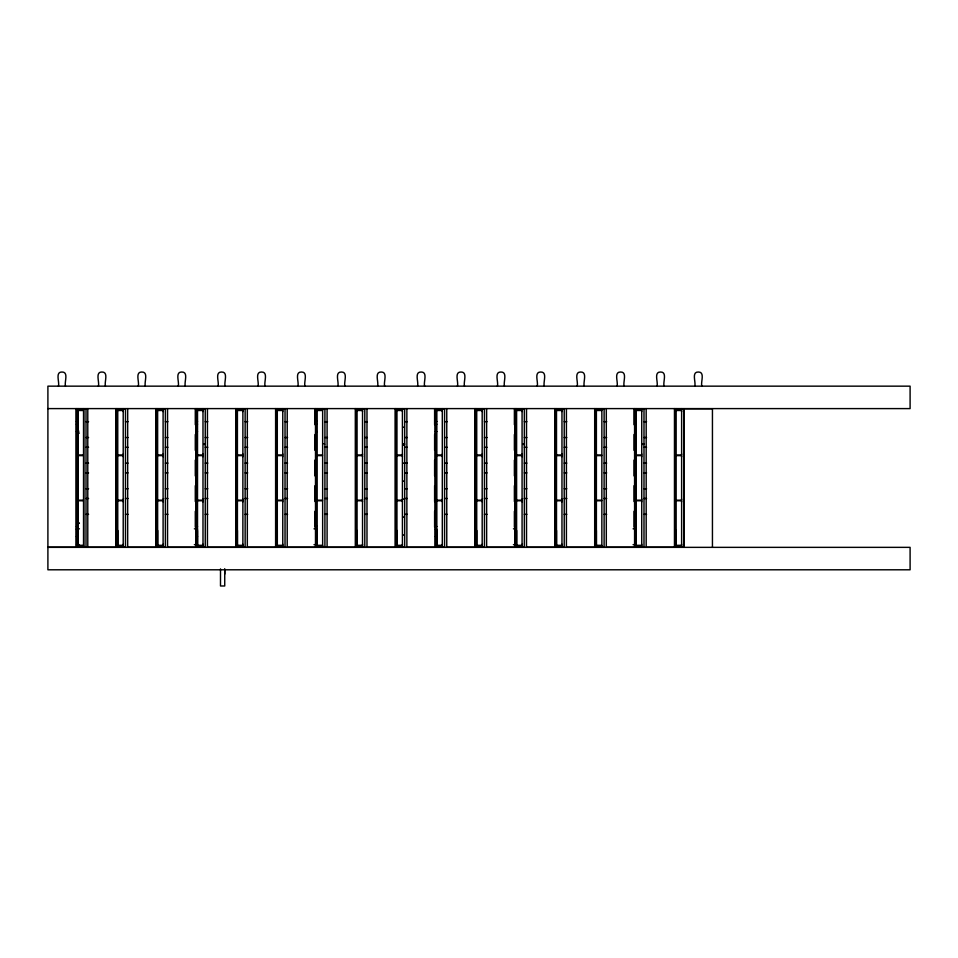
<?xml version="1.0" encoding="UTF-8"?>
<svg xmlns="http://www.w3.org/2000/svg" width="958" height="958" viewBox="0 0 958 958"><rect width="100%" height="100%" fill="white"/><g stroke="black" fill="none" stroke-linecap="round" stroke-linejoin="round"><path stroke-width="1.44" d="M76.46 408.599L76.46 547.21L77.873 547.21L77.873 408.599M117.762 530.457L117.762 547.21L117.762 408.599M157.639 530.457L157.639 547.21L157.639 408.599M197.528 530.457L197.528 547.21L197.528 408.599M220.496 568.884L220.496 585.985L224.735 585.985L224.735 568.884M237.416 530.457L237.416 547.21L237.416 408.599M277.305 530.457L277.305 547.21L277.305 408.599M317.182 530.457L317.182 547.21L317.182 408.599M357.071 530.457L357.071 547.21L357.071 408.599M396.959 530.457L396.959 547.21L396.959 408.599M436.848 530.457L436.848 547.21L436.848 408.599M476.725 530.457L476.725 547.21L476.725 408.599M516.613 530.457L516.613 547.21L516.613 408.599M556.502 530.457L556.502 547.21L556.502 408.599M596.391 530.457L596.391 547.21L596.391 408.599M636.268 530.457L636.268 547.21L636.268 408.599M676.156 530.457L676.156 547.21L676.156 408.599M403.414 427.376L404.348 426.837M403.414 445.338L404.348 444.799M403.414 463.301L404.348 462.762M403.414 481.263L404.348 480.724M403.414 499.226L404.348 498.687M403.414 517.188L404.348 516.649M403.414 535.151L404.348 534.612M324.642 444.213L323.78 443.686M204.114 444.572L205.252 444.093L204.114 443.686M403.546 444.572L404.683 444.093L403.546 443.686M523.212 444.572L524.337 444.093L523.212 443.686M642.866 444.572L643.992 444.093L642.866 443.686M78.077 410.216L79.143 410.216M78.077 523.056L79.143 523.044M47.9 408.599L910.1 408.599L910.1 386.158L47.9 386.158L47.9 569.794L910.1 569.794L910.1 547.353L47.9 547.353M123.211 408.886L125.474 408.886L125.474 547.21L116.337 547.21L116.337 408.599M163.099 408.886L165.363 408.886L165.363 547.21L156.226 547.21L156.226 408.599M202.988 408.886L205.252 408.886L205.252 547.21L196.115 547.21L196.115 408.599M242.877 408.886L245.14 408.886L245.14 547.21L236.003 547.21L236.003 408.599M282.766 408.886L285.029 408.886L285.029 547.21L275.892 547.21L275.892 408.599M322.642 408.886L324.906 408.886L324.906 547.21L315.769 547.21L315.769 408.599M362.531 408.886L364.794 408.886L364.794 547.21L355.658 547.21L355.658 408.599M402.42 408.886L404.683 408.886L404.683 547.21L395.546 547.21L395.546 408.599M442.309 408.886L444.572 408.886L444.572 547.21L435.435 547.21L435.435 408.599M482.185 408.886L484.449 408.886L484.449 547.21L475.312 547.21L475.312 408.599M522.074 408.886L524.337 408.886L524.337 547.21L515.2 547.21L515.2 408.599M561.963 408.886L564.226 408.886L564.226 547.21L555.089 547.21L555.089 408.599M601.852 408.886L604.115 408.886L604.115 547.21L594.978 547.21L594.978 408.599M641.728 408.886L643.992 408.886L643.992 547.21L634.855 547.21L634.855 408.599M681.617 408.886L683.88 408.886L683.88 547.21L674.743 547.21L674.743 408.599M78.077 409.186L83.37 409.186M117.762 409.186L123.043 409.186L123.043 409.916L117.762 409.916M157.639 409.186L162.932 409.186L162.932 409.916L157.639 409.916M197.528 409.186L202.821 409.186L202.821 409.916L197.528 409.916M237.416 409.186L242.709 409.186L242.709 409.916L237.416 409.916M277.305 409.186L282.586 409.186L282.586 409.916L277.305 409.916M317.182 409.186L322.475 409.186M357.071 409.186L362.364 409.186L362.364 409.916L357.071 409.916M396.959 409.186L402.252 409.186L402.252 409.916L396.959 409.916M436.848 409.186L442.129 409.186L442.129 409.916L436.848 409.916M476.725 409.186L482.018 409.186L482.018 409.916L476.725 409.916M516.613 409.186L521.906 409.186L521.906 409.916L516.613 409.916M556.502 409.186L561.795 409.186L561.795 409.916L556.502 409.916M596.391 409.186L601.672 409.186M636.268 409.186L641.561 409.186L641.561 409.916L636.268 409.916M676.156 409.186L681.449 409.186L681.449 409.916L676.156 409.916M78.077 409.916L83.37 409.916M317.182 409.916L322.475 409.916M596.391 409.916L601.672 409.916M123.211 411.557L123.043 410.503L117.762 410.491M163.099 411.557L162.932 410.503L157.639 410.491M202.988 411.557L202.821 410.503L197.528 410.491M242.877 411.557L242.709 410.503L237.416 410.491M282.766 411.557L282.586 410.503L277.305 410.491M362.531 411.557L362.364 410.503L357.071 410.491M402.42 411.557L402.252 410.503L396.959 410.491M442.309 411.557L442.129 410.503L436.848 410.491M482.185 411.557L482.018 410.503L476.725 410.491M522.074 411.557L521.906 410.503L516.613 410.491M561.963 411.557L561.795 410.503L556.502 410.491M641.728 411.557L641.561 410.503L636.268 410.491M681.617 411.557L681.449 410.503L676.156 410.491M76.46 421.412L77.873 421.412M196.115 421.412L197.528 421.412M315.769 421.412L317.182 421.412M435.435 421.412L436.848 421.412M634.855 421.412L636.268 421.412M86.016 421.688L88.579 421.688M125.474 421.688L128.049 421.688M165.363 421.688L167.925 421.688M205.252 421.688L207.814 421.688M245.14 421.688L247.703 421.688M285.029 421.688L287.592 421.688M324.906 421.688L327.468 421.688M364.794 421.688L367.357 421.688M404.683 421.688L407.246 421.688M444.572 421.688L447.135 421.688M484.449 421.688L487.023 421.688M524.337 421.688L526.9 421.688M564.226 421.688L566.789 421.688M604.115 421.688L606.677 421.688M643.992 421.688L646.566 421.688M76.46 424.238L77.873 424.238L77.873 428.992M196.115 424.238L197.528 424.238M315.769 424.238L317.182 424.238M435.435 424.238L436.848 424.238M634.855 424.238L636.268 424.238M77.873 431.196L78.927 431.196M76.46 431.555L77.873 431.555M196.115 431.555L197.528 431.555M315.769 431.555L317.182 431.555M435.435 431.555L436.848 431.555M634.855 431.555L636.268 431.555M86.016 437.531L88.579 437.531M125.474 437.531L128.049 437.531M165.363 437.531L167.925 437.531M205.252 437.531L207.814 437.531M245.14 437.531L247.703 437.531M285.029 437.531L287.592 437.531M324.906 437.531L327.468 437.531M364.794 437.531L367.357 437.531M404.683 437.531L407.246 437.531M444.572 437.531L447.135 437.531M484.449 437.531L487.023 437.531M524.337 437.531L526.9 437.531M564.226 437.531L566.789 437.531M604.115 437.531L606.677 437.531M643.992 437.531L646.566 437.531M86.016 447.29L88.579 447.29M125.474 447.29L128.049 447.29M165.363 447.29L167.925 447.29M205.252 447.29L207.814 447.29M245.14 447.29L247.703 447.29M285.029 447.29L287.592 447.29M324.906 447.29L327.468 447.29M364.794 447.29L367.357 447.29M404.683 447.29L407.246 447.29M444.572 447.29L447.135 447.29M484.449 447.29L487.023 447.29M524.337 447.29L526.9 447.29M564.226 447.29L566.789 447.29M604.115 447.29L606.677 447.29M643.992 447.29L646.566 447.29M123.211 453.984L123.043 455.05L117.762 455.05M163.099 453.984L162.932 455.05L157.639 455.05M202.988 453.984L202.821 455.05L197.528 455.05M242.877 453.984L242.709 455.05L237.416 455.05M282.766 453.984L282.586 455.05L277.305 455.05M362.531 453.984L362.364 455.05L357.071 455.05M402.42 453.984L402.252 455.05L396.959 455.05M442.309 453.984L442.129 455.05L436.848 455.05M482.185 453.984L482.018 455.05L476.725 455.05M522.074 453.984L521.906 455.05L516.613 455.05M561.963 453.984L561.795 455.05L556.502 455.05M641.728 453.984L641.561 455.05L636.268 455.05M681.617 453.984L681.449 455.05L676.156 455.05M78.077 455.05L83.37 455.05M317.182 455.05L322.475 455.05M596.391 455.05L601.672 455.05M78.077 455.625L83.37 455.625M117.762 455.625L123.043 455.625L123.211 456.691M157.639 455.625L162.932 455.625L163.099 456.691M197.528 455.625L202.821 455.625L202.988 456.691M237.416 455.625L242.709 455.625L242.877 456.691M277.305 455.625L282.586 455.625L282.766 456.691M317.182 455.625L322.475 455.625M357.071 455.625L362.364 455.625L362.531 456.691M396.959 455.625L402.252 455.625L402.42 456.691M436.848 455.625L442.129 455.625L442.309 456.691M476.725 455.625L482.018 455.625L482.185 456.691M516.613 455.625L521.906 455.625L522.074 456.691M556.502 455.625L561.795 455.625L561.963 456.691M596.391 455.625L601.672 455.625M636.268 455.625L641.561 455.625L641.728 456.691M676.156 455.625L681.449 455.625L681.617 456.691M86.016 463.133L88.579 463.133M125.474 463.133L128.049 463.133M165.363 463.133L167.925 463.133M205.252 463.133L207.814 463.133M245.14 463.133L247.703 463.133M285.029 463.133L287.592 463.133M324.906 463.133L327.468 463.133M364.794 463.133L367.357 463.133M404.683 463.133L407.246 463.133M444.572 463.133L447.135 463.133M484.449 463.133L487.023 463.133M524.337 463.133L526.9 463.133M564.226 463.133L566.789 463.133M604.115 463.133L606.677 463.133M643.992 463.133L646.566 463.133M86.016 472.893L88.579 472.893M125.474 472.893L128.049 472.893M165.363 472.893L167.925 472.893M205.252 472.893L207.814 472.893M245.14 472.893L247.703 472.893M285.029 472.893L287.592 472.893M324.906 472.893L327.468 472.893M364.794 472.893L367.357 472.893M404.683 472.893L407.246 472.893M444.572 472.893L447.135 472.893M484.449 472.893L487.023 472.893M524.337 472.893L526.9 472.893M564.226 472.893L566.789 472.893M604.115 472.893L606.677 472.893M643.992 472.893L646.566 472.893M86.016 488.736L88.579 488.736M125.474 488.736L128.049 488.736M165.363 488.736L167.925 488.736M205.252 488.736L207.814 488.736M245.14 488.736L247.703 488.736M285.029 488.736L287.592 488.736M324.906 488.736L327.468 488.736M364.794 488.736L367.357 488.736M404.683 488.736L407.246 488.736M444.572 488.736L447.135 488.736M484.449 488.736L487.023 488.736M524.337 488.736L526.9 488.736M564.226 488.736L566.789 488.736M604.115 488.736L606.677 488.736M643.992 488.736L646.566 488.736M86.016 498.495L88.579 498.495M125.474 498.495L128.049 498.495M165.363 498.495L167.925 498.495M205.252 498.495L207.814 498.495M245.14 498.495L247.703 498.495M285.029 498.495L287.592 498.495M324.906 498.495L327.468 498.495M364.794 498.495L367.357 498.495M404.683 498.495L407.246 498.495M444.572 498.495L447.135 498.495M484.449 498.495L487.023 498.495M524.337 498.495L526.9 498.495M564.226 498.495L566.789 498.495M604.115 498.495L606.677 498.495M643.992 498.495L646.566 498.495M123.211 499.118L123.043 500.184L117.762 500.184M163.099 499.118L162.932 500.184L157.639 500.184M202.988 499.118L202.821 500.184L197.528 500.184M242.877 499.118L242.709 500.184L237.416 500.184M282.766 499.118L282.586 500.184L277.305 500.184M362.531 499.118L362.364 500.184L357.071 500.184M402.42 499.118L402.252 500.184L396.959 500.184M442.309 499.118L442.129 500.184L436.848 500.184M482.185 499.118L482.018 500.184L476.725 500.184M522.074 499.118L521.906 500.184L516.613 500.184M561.963 499.118L561.795 500.184L556.502 500.184M641.728 499.118L641.561 500.184L636.268 500.184M681.617 499.118L681.449 500.184L676.156 500.184M78.077 500.184L83.37 500.184M317.182 500.184L322.475 500.184M596.391 500.184L601.672 500.184M78.077 500.759L83.37 500.771M117.762 500.759L123.043 500.771L123.211 501.824M157.639 500.759L162.932 500.771L163.099 501.824M197.528 500.759L202.821 500.771L202.988 501.824M237.416 500.759L242.709 500.771L242.877 501.824M277.305 500.759L282.586 500.771L282.766 501.824M317.182 500.759L322.475 500.771M357.071 500.759L362.364 500.771L362.531 501.824M396.959 500.759L402.252 500.771L402.42 501.824M436.848 500.759L442.129 500.771L442.309 501.824M476.725 500.759L482.018 500.771L482.185 501.824M516.613 500.759L521.906 500.771L522.074 501.824M556.502 500.759L561.795 500.771L561.963 501.824M596.391 500.759L601.672 500.771M636.268 500.759L641.561 500.771L641.728 501.824M676.156 500.759L681.449 500.771L681.617 501.824M86.016 514.338L88.579 514.338M125.474 514.338L128.049 514.338M165.363 514.338L167.925 514.338M205.252 514.338L207.814 514.338M245.14 514.338L247.703 514.338M285.029 514.338L287.592 514.338M324.906 514.338L327.468 514.338M364.794 514.338L367.357 514.338M404.683 514.338L407.246 514.338M444.572 514.338L447.135 514.338M484.449 514.338L487.023 514.338M524.337 514.338L526.9 514.338M564.226 514.338L566.789 514.338M604.115 514.338L606.677 514.338M643.992 514.338L646.566 514.338M76.46 526.433L77.873 526.433M196.115 526.433L197.528 526.433M315.769 526.433L317.182 526.433M435.435 526.433L436.848 526.433M634.855 526.433L636.268 526.433M76.556 528.816L79.43 528.816M194.342 528.816L197.228 528.816M314.008 528.816L316.882 528.816M513.44 528.816L516.314 528.816M633.094 528.816L635.968 528.816M76.46 529.259L77.873 529.259L77.873 534.013M196.115 529.259L197.528 529.259M315.769 529.259L317.182 529.259M435.435 529.259L436.848 529.259M634.855 529.259L636.268 529.259M76.46 536.588L77.873 536.588M196.115 536.588L197.528 536.588M315.769 536.588L317.182 536.588M435.435 536.588L436.848 536.588M634.855 536.588L636.268 536.588M123.211 544.252L123.043 545.318L117.762 545.318M163.099 544.252L162.932 545.318L157.639 545.318M202.988 544.252L202.821 545.318L197.528 545.318M242.877 544.252L242.709 545.318L237.416 545.318M282.766 544.252L282.586 545.318L277.305 545.318M362.531 544.252L362.364 545.318L357.071 545.318M402.42 544.252L402.252 545.318L396.959 545.318M442.309 544.252L442.129 545.318L436.848 545.318M482.185 544.252L482.018 545.318L476.725 545.318M522.074 544.252L521.906 545.318L516.613 545.318M561.963 544.252L561.795 545.318L556.502 545.318M641.728 544.252L641.561 545.318L636.268 545.318M681.617 544.252L681.449 545.318L676.156 545.318M76.556 544.659L79.43 544.659M194.342 544.659L197.228 544.659M314.008 544.659L316.882 544.659M513.44 544.659L516.314 544.659M633.094 544.659L635.968 544.659M78.077 545.318L83.37 545.318M317.182 545.318L322.475 545.318M596.391 545.318L601.672 545.318M78.077 545.892L83.538 545.892M117.762 545.892L123.211 545.892M157.639 545.892L163.099 545.892M197.528 545.892L202.988 545.892M237.416 545.892L242.877 545.892M277.305 545.892L282.766 545.892M317.182 545.892L322.642 545.892M357.071 545.892L362.531 545.892M396.959 545.892L402.42 545.892M436.848 545.892L442.309 545.892M476.725 545.892L482.185 545.892M516.613 545.892L522.074 545.892M556.502 545.892L561.963 545.892M596.391 545.892L601.852 545.892M636.268 545.892L641.728 545.892M676.156 545.892L681.617 545.892M78.077 546.623L83.538 546.623M117.762 546.623L123.211 546.623M157.639 546.623L163.099 546.623M197.528 546.623L202.988 546.623M237.416 546.623L242.877 546.623M277.305 546.623L282.766 546.623M317.182 546.623L322.642 546.623M357.071 546.623L362.531 546.623M396.959 546.623L402.42 546.623M436.848 546.623L442.309 546.623M476.725 546.623L482.185 546.623M516.613 546.623L522.074 546.623M556.502 546.623L561.963 546.623M596.391 546.623L601.852 546.623M636.268 546.623L641.728 546.623M676.156 546.623L681.617 546.623M47.9 547.21L76.173 547.21L76.173 408.599M596.391 410.491L601.672 410.503M317.182 410.491L322.475 410.503M78.077 410.491L83.37 410.503M78.077 433.064L79.406 433.064M78.077 523.331L79.406 523.331M712.441 547.353L712.441 408.755L684.168 408.755L684.168 547.353M701.843 386.05C700.49 382.302 705.339 371.836 698.298 372.015C691.269 371.836 696.107 382.302 694.766 386.05M681.617 408.599L681.617 547.21M674.468 408.599L674.468 547.21L646.183 547.21L646.183 408.599M664.086 386.05C662.732 382.302 667.582 371.836 660.541 372.015C653.512 371.836 658.35 382.302 657.008 386.05M641.728 408.599L641.728 547.21M634.579 408.599L634.579 547.21L606.306 547.21L606.306 408.599M634.04 408.886L634.04 424.729M634.04 434.489L634.04 450.332M634.04 460.091L634.04 475.934M634.04 485.694L634.04 501.537M634.04 511.297L634.04 527.139M624.125 386.05C622.784 382.302 627.622 371.836 620.592 372.015C613.551 371.836 618.389 382.302 617.048 386.05M601.852 408.599L601.852 547.21M594.69 408.599L594.69 547.21L566.418 547.21L566.418 408.599M584.236 386.05C582.895 382.302 587.733 371.836 580.704 372.015C573.674 371.836 578.512 382.302 577.159 386.05M561.963 408.599L561.963 547.21M554.802 408.599L554.802 547.21L526.529 547.21L526.529 408.599M544.276 386.05C542.935 382.302 547.772 371.836 540.743 372.015C533.714 371.836 538.552 382.302 537.21 386.05M522.074 408.599L522.074 547.21M514.913 408.599L514.913 547.21L486.64 547.21L486.64 408.599M514.386 408.886L514.386 424.729M514.386 434.489L514.386 450.332M514.386 460.091L514.386 475.934M514.386 485.694L514.386 501.537M514.386 511.297L514.386 527.139M504.471 386.05C503.118 382.302 507.956 371.836 500.926 372.015C493.897 371.836 498.735 382.302 497.394 386.05M482.185 408.599L482.185 547.21M475.036 408.599L475.036 547.21L446.763 547.21L446.763 408.599M464.51 386.05C463.157 382.302 468.007 371.836 460.966 372.015C453.936 371.836 458.774 382.302 457.433 386.05M442.309 408.599L442.309 547.21M435.148 408.599L435.148 547.21L406.875 547.21L406.875 408.599M434.609 408.886L434.609 424.729M434.609 434.489L434.609 450.332M434.609 460.091L434.609 475.934M434.609 485.694L434.609 501.537M434.609 511.297L434.609 527.139M424.622 386.05C423.28 382.302 428.118 371.836 421.089 372.015C414.048 371.836 418.886 382.302 417.544 386.05M402.42 408.599L402.42 547.21M395.259 408.599L395.259 547.21L366.986 547.21L366.986 408.599M384.661 386.05C383.32 382.302 388.158 371.836 381.128 372.015C374.087 371.836 378.937 382.302 377.584 386.05M362.531 408.599L362.531 547.21M355.37 408.599L355.37 547.21L327.097 547.21L327.097 408.599M344.916 386.05C343.575 382.302 348.413 371.836 341.383 372.015C334.354 371.836 339.192 382.302 337.851 386.05M322.642 408.599L322.642 547.21M315.493 408.599L315.493 547.21L287.22 547.21L287.22 408.599M314.954 408.886L314.954 424.729M314.954 434.489L314.954 450.332M314.954 460.091L314.954 475.934M314.954 485.694L314.954 501.537M314.954 511.297L314.954 527.139M304.967 386.05C303.614 382.302 308.452 371.836 301.423 372.015C294.393 371.836 299.231 382.302 297.89 386.05M282.766 408.599L282.766 547.21M275.605 408.599L275.605 547.21L247.332 547.21L247.332 408.599M265.079 386.05C263.737 382.302 268.575 371.836 261.534 372.015C254.505 371.836 259.343 382.302 258.001 386.05M242.877 408.599L242.877 547.21M235.716 408.599L235.716 547.21L207.443 547.21L207.443 408.599M225.118 386.05C223.777 382.302 228.615 371.836 221.585 372.015C214.544 371.836 219.394 382.302 218.041 386.05M224.735 569.351L224.735 574.093M202.988 408.599L202.988 547.21M195.827 408.599L195.827 547.21L167.554 547.21L167.554 408.599M195.288 408.886L195.288 424.729M195.288 434.489L195.288 450.332M195.288 460.091L195.288 475.934M195.288 485.694L195.288 501.537M195.288 511.297L195.288 527.139M185.301 386.05C183.96 382.302 188.798 371.836 181.769 372.015C174.739 371.836 179.577 382.302 178.236 386.05M163.099 408.599L163.099 547.21M155.95 408.599L155.95 547.21L127.677 547.21L127.677 408.599M145.341 386.05C143.999 382.302 148.837 371.836 141.808 372.015C134.779 371.836 139.617 382.302 138.275 386.05M123.211 408.599L123.211 547.21M116.062 408.599L116.062 547.21L87.789 547.21L87.789 408.599M105.464 386.05C104.111 382.302 108.949 371.836 101.919 372.015C94.89 371.836 99.728 382.302 98.387 386.05M83.538 408.599L83.538 547.21L78.077 547.21L78.077 408.599M65.503 386.05C64.15 382.302 69 371.836 61.959 372.015C54.929 371.836 59.767 382.302 58.426 386.05M86.016 408.886L83.753 408.886L83.753 547.21L86.016 547.21L86.016 408.886"/></g></svg>
